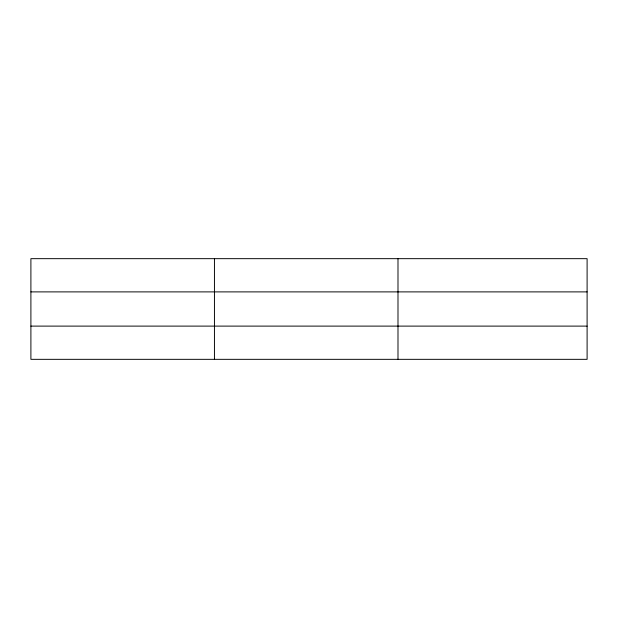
<?xml version="1.0" encoding="UTF-8"?>
<svg xmlns="http://www.w3.org/2000/svg" width="618" height="618" viewBox="0 0 618 618"><rect width="100%" height="100%" fill="white"/><g stroke="black" fill="none" stroke-linecap="round" stroke-linejoin="round"><path stroke-width="0.93" d="M214.446 258.664L214.446 359.336M397.992 258.664L397.992 359.336M587.1 326.111L587.1 359.336L30.9 359.336L30.9 258.664L587.1 258.664L587.1 326.111L30.9 326.111M30.9 291.889L587.1 291.889"/></g></svg>
